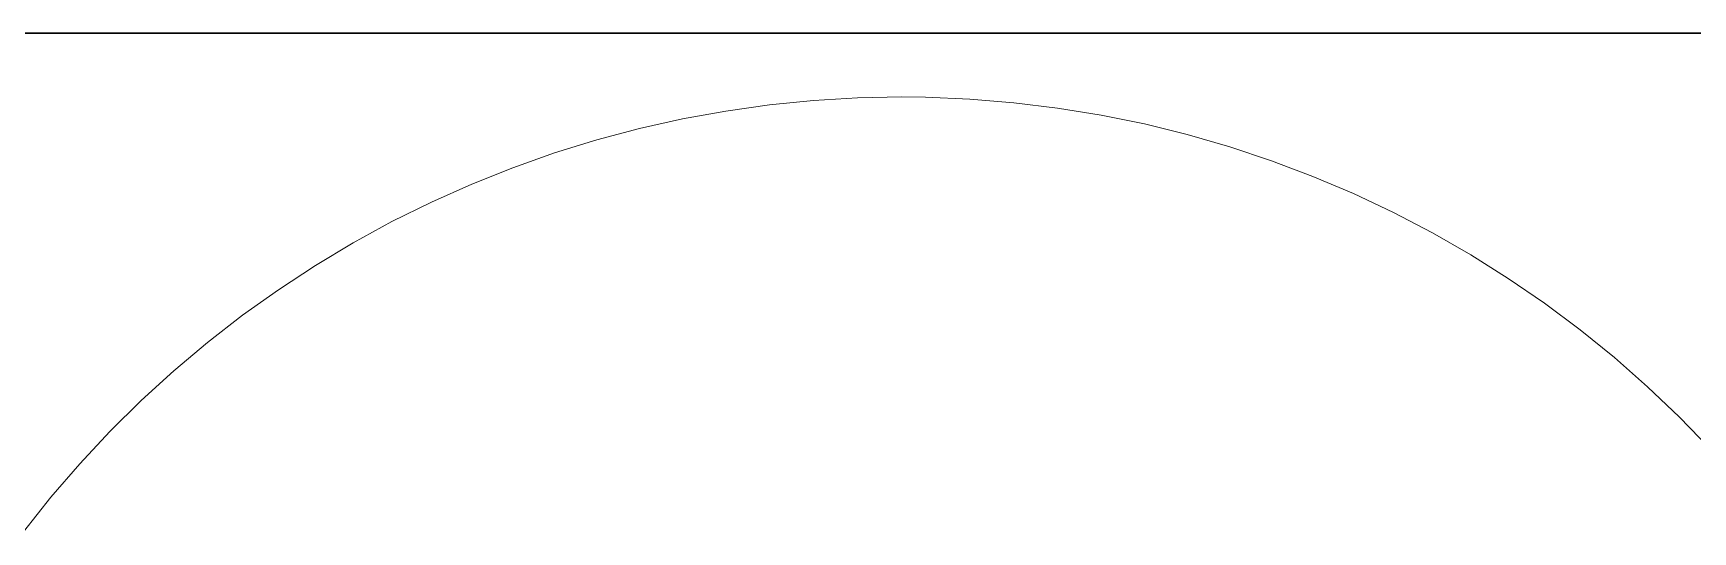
# Model space of a CAD drawing. Header units: millimetres. Extents: x 79795 to 317870, y -36033 to 97293.
# Drawn here: x 159502 to 160103, y 23075 to 23255 of the extents above; entities that cross this region are included whole.
import ezdxf

# ---------------------------------------------------------------- set-up
doc = ezdxf.new("R2010")
doc.units = ezdxf.units.MM
doc.header["$MEASUREMENT"] = 0
doc.layers.add('CSM-STL-XX-ZZ-M3-A-XXXX-00001_detached _19_04_21__rvt-1-Level 4$0$I-WALL', color=7, linetype='CONTINUOUS', lineweight=9)
doc.layers.add('I-FURN', color=8, linetype='CONTINUOUS', lineweight=9)

msp = doc.modelspace()

# ---------------------------------------------------------------- linework, layer by layer
at = {"layer": 'CSM-STL-XX-ZZ-M3-A-XXXX-00001_detached _19_04_21__rvt-1-Level 4$0$I-WALL', "lineweight": 30}
msp.add_line((156862.83, 23255.33), (161148.83, 23255.33), dxfattribs=at)
at = {"layer": 'I-FURN'}
for p, q in [((159768.86, 23229.31), (159753.02, 23227.08)), ((159784.78, 23230.91), (159768.86, 23229.31)), ((159800.75, 23231.87), (159784.78, 23230.91)), ((159816.74, 23232.19), (159800.75, 23231.87)), ((159825.38, 23232.09), (159816.74, 23232.19)), ((159841.36, 23231.43), (159825.38, 23232.09)), ((159857.31, 23230.12), (159841.36, 23231.43)), ((159873.19, 23228.18), (159857.31, 23230.12)), ((159737.27, 23224.21), (159721.66, 23220.72)), ((159753.02, 23227.08), (159737.27, 23224.21)), ((159888.98, 23225.61), (159873.19, 23228.18)), ((159904.66, 23222.4), (159888.98, 23225.61)), ((159721.66, 23220.72), (159706.2, 23216.61)), ((159920.19, 23218.58), (159904.66, 23222.4)), ((159935.56, 23214.13), (159920.19, 23218.58)), ((159690.92, 23211.88), (159675.83, 23206.54)), ((159706.2, 23216.61), (159690.92, 23211.88)), ((159950.74, 23209.07), (159935.56, 23214.13)), ((159675.83, 23206.54), (159660.98, 23200.61)), ((159965.7, 23203.41), (159950.74, 23209.07)), ((159660.98, 23200.61), (159646.37, 23194.09)), ((159980.43, 23197.16), (159965.7, 23203.41)), ((159646.37, 23194.09), (159632.03, 23186.98)), ((159994.89, 23190.32), (159980.43, 23197.16)), ((159632.03, 23186.98), (159617.99, 23179.31)), ((160009.07, 23182.91), (159994.89, 23190.32)), ((160022.94, 23174.94), (160009.07, 23182.91)), ((159617.99, 23179.31), (159604.27, 23171.09)), ((160036.48, 23166.42), (160022.94, 23174.94)), ((159604.27, 23171.09), (159590.89, 23162.32)), ((160049.67, 23157.37), (160036.48, 23166.42)), ((159590.89, 23162.32), (159577.86, 23153.02)), ((160062.49, 23147.79), (160049.67, 23157.37)), ((159577.86, 23153.02), (159565.23, 23143.21)), ((160074.92, 23137.71), (160062.49, 23147.79)), ((159565.23, 23143.21), (159552.99, 23132.91)), ((159552.99, 23132.91), (159541.17, 23122.12)), ((160086.93, 23127.14), (160074.92, 23137.71)), ((160098.51, 23116.1), (160086.93, 23127.14)), ((159541.17, 23122.12), (159529.8, 23110.87)), ((160109.63, 23104.61), (160098.51, 23116.1)), ((159529.8, 23110.87), (159518.89, 23099.17)), ((159518.89, 23099.17), (159508.45, 23087.05)), ((159508.45, 23087.05), (159498.5, 23074.51))]:
    msp.add_line(p, q, dxfattribs=at)

doc.saveas('drawing.dxf')
